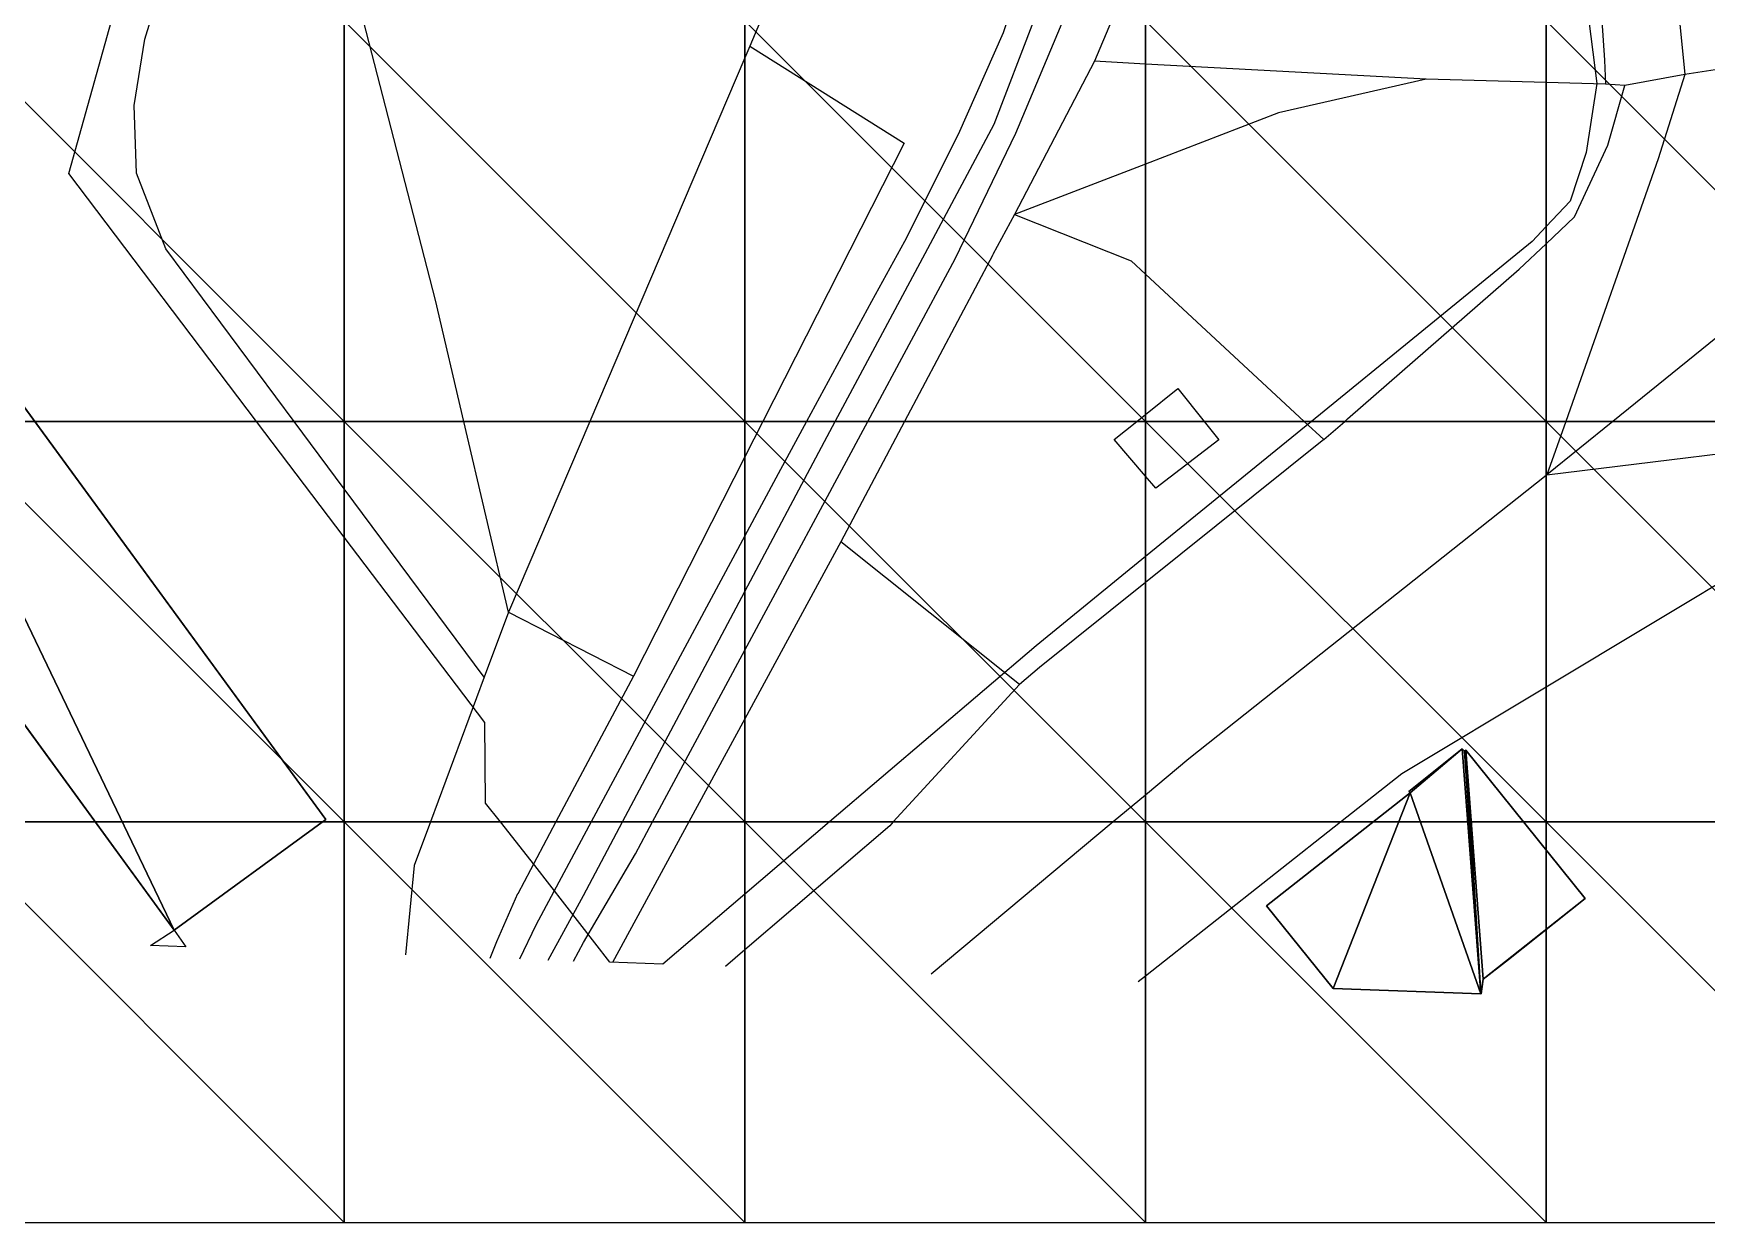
# Model space of a CAD drawing. Extents: x 0 to 812, y 0 to 720.
# Drawn here: x 216.7 to 342, y 0 to 89.1 of the extents above; entities that cross this region are included whole.
import ezdxf

# ---------------------------------------------------------------- set-up
doc = ezdxf.new("R2010")
doc.units = 0
doc.header["$LTSCALE"] = 0.0254
doc.layers.get('0').update_dxf_attribs({"color": 13, "linetype": 'CONTINUOUS'})
for name, color, linetype in [('BUILDINGS', 250, 'CONTINUOUS'), ('MAJOR_ROADS', 250, 'CONTINUOUS'), ('MINOR_ROADS', 250, 'CONTINUOUS'), ('PARKS', 250, 'CONTINUOUS'), ('PATHS', 250, 'CONTINUOUS'), ('RAILWAYS', 250, 'CONTINUOUS'), ('TOPOGRAPHY', 250, 'CONTINUOUS')]:
    doc.layers.add(name, color=color, linetype=linetype)

# ---------------------------------------------------------------- blocks, each defined once
blk = doc.blocks.new('GROUP21')
at = {"color": 0}
blk.add_polyline3d([(290.2, 75.49, 6.15), (298.92, 72.03, 5.94), (300, 71.03, 5.92), (311.88, 60, 5.73), (313.34, 58.64, 5.72)], dxfattribs=at)
blk = doc.blocks.new('GROUP56')
at = {"color": 0}
blk.add_polyline3d([(252.3, 45.71, 7.04), (261.66, 40.93, 6.93)], dxfattribs=at)
blk = doc.blocks.new('GROUP63')
at = {"color": 0}
blk.add_polyline3d([(250.49, 40.85, 7.06), (240, 54.96, 7.24), (236.25, 60, 7.29), (226.64, 72.92, 7.47), (224.45, 78.58, 7.53), (224.28, 83.66, 7.57), (225.07, 88.62, 7.6), (225.49, 90, 7.6), (226.55, 93.49, 7.61), (228.66, 98.05, 7.6), (231.74, 103.19, 7.58), (237.38, 108.66, 7.52)], dxfattribs=at)
blk = doc.blocks.new('GROUP65')
at = {"color": 0}
blk.add_polyline3d([(291.92, 96.61, 6.04), (289.64, 90, 6.08), (289.33, 89.11, 6.09), (285.96, 81.48, 6.24), (281.96, 73.47, 6.39), (279.48, 68.99, 6.47), (274.62, 60, 6.63), (272.5, 56.07, 6.7), (270, 51.42, 6.78), (258.49, 30, 6.98), (256.07, 25.5, 6.98), (254.34, 22.26, 6.97), (253.12, 19.73, 6.96)], dxfattribs=at)
blk = doc.blocks.new('GROUP66')
at = {"color": 0}
blk.add_polyline3d([(257.18, 19.58, 6.94), (257.92, 20.98, 6.94), (258.93, 22.73, 6.95), (261.81, 27.62, 6.95), (263.09, 30, 6.94), (270, 42.86, 6.82), (279.2, 60, 6.52), (285.74, 72.17, 6.29), (290.29, 81.58, 6.11), (293.64, 89.54, 5.96), (293.81, 90, 5.95), (295.76, 95.34, 5.91)], dxfattribs=at)
blk = doc.blocks.new('GROUP67')
at = {"color": 0}
blk.add_polyline3d([(252.3, 45.71, 7.04), (248.96, 60, 7.1), (246.83, 69.08, 7.17), (241.44, 90, 7.35), (240.05, 95.41, 7.41), (240, 95.64, 7.41), (237.38, 108.66, 7.52), (237.14, 118.89, 7.58), (237.12, 120, 7.59), (237.04, 126.89, 7.62)], dxfattribs=at)
blk = doc.blocks.new('GROUP76')
at = {"color": 0}
blk.add_polyline3d([(303.69, 132.79, 5.73), (303.87, 127.13, 5.74), (303.8, 121.47, 5.76), (303.73, 120, 5.77), (303.56, 116.34, 5.76), (302.86, 111.24, 5.76), (302.05, 106.93, 5.77), (301.17, 102.74, 5.78), (300.01, 98.49, 5.8), (300, 98.46, 5.8), (298.73, 94.12, 5.82), (297.65, 90.5, 5.84), (297.44, 90, 5.84), (296.17, 86.97, 5.9), (290.2, 75.49, 6.15)], dxfattribs=at)
blk = doc.blocks.new('GROUP82')
at = {"color": 0}
blk.add_polyline3d([(330.04, 55.99, 5.4), (330, 55.95, 5.4), (303.25, 34.74, 6.3), (300, 32.02, 6.39), (297.58, 30, 6.46), (283.95, 18.61, 6.73)], dxfattribs=at)
blk = doc.blocks.new('GROUP94')
at = {"color": 0}
blk.add_polyline3d([(284.33, 165.84, 6.16), (281.13, 163.01, 6.31), (277.16, 160.27, 6.48), (279.95, 150, 6.49), (282.92, 139.08, 6.4), (283.71, 130.99, 6.38), (283.08, 122.79, 6.4), (282.48, 120, 6.43), (281, 113.14, 6.44), (271.28, 90.24, 6.64), (271.18, 90, 6.64), (270.37, 88.11, 6.67), (270, 87.23, 6.69), (258.39, 60, 6.94), (252.3, 45.71, 7.04), (250.49, 40.85, 7.06), (246.46, 30, 7.08), (245.24, 26.73, 7.06), (244.6, 20.04, 6.99)], dxfattribs=at)
blk = doc.blocks.new('GROUP154')
at = {"color": 0}
blk.add_polyline3d([(228.15, 20.64, 6.98), (225.49, 20.74, 6.97), (227.28, 21.89, 7), (228.15, 20.64, 6.98)], close=True, dxfattribs=at)
blk = doc.blocks.new('GROUP155')
at = {"color": 0}
for p, q in [((323.72, 35.49, 11.93), (319.71, 32.28, 11.93)), ((319.71, 32.28, 5.93), (323.72, 35.49, 5.93)), ((323.72, 35.49, 11.93), (319.71, 32.28, 11.93)), ((319.71, 32.28, 5.93), (323.72, 35.49, 5.93)), ((323.88, 35.3, 11.93), (323.72, 35.49, 11.93)), ((323.72, 35.49, 5.93), (323.88, 35.3, 5.93)), ((323.88, 35.3, 11.93), (323.72, 35.49, 11.93)), ((323.72, 35.49, 5.93), (323.88, 35.3, 5.93)), ((323.72, 35.49, 5.93), (323.72, 35.49, 11.93)), ((323.72, 35.49, 5.93), (323.72, 35.49, 11.93)), ((323.98, 35.37, 11.93), (323.88, 35.3, 11.93)), ((323.88, 35.3, 5.93), (323.98, 35.37, 5.93)), ((323.98, 35.37, 11.93), (323.88, 35.3, 11.93)), ((323.88, 35.3, 5.93), (323.98, 35.37, 5.93)), ((323.88, 35.3, 5.93), (323.88, 35.3, 11.93)), ((323.88, 35.3, 5.93), (323.88, 35.3, 11.93)), ((332.93, 24.26, 11.93), (323.98, 35.37, 11.93)), ((323.98, 35.37, 5.93), (332.93, 24.26, 5.93)), ((332.93, 24.26, 11.93), (323.98, 35.37, 11.93)), ((323.98, 35.37, 5.93), (332.93, 24.26, 5.93)), ((323.98, 35.37, 5.93), (323.98, 35.37, 11.93)), ((323.98, 35.37, 5.93), (323.98, 35.37, 11.93)), ((319.81, 32.17, 11.93), (309.06, 23.72, 11.93)), ((309.06, 23.72, 5.93), (319.81, 32.17, 5.93)), ((319.81, 32.17, 11.93), (309.06, 23.72, 11.93)), ((309.06, 23.72, 5.93), (319.81, 32.17, 5.93)), ((319.71, 32.28, 11.93), (319.81, 32.17, 11.93)), ((319.81, 32.17, 5.93), (319.71, 32.28, 5.93)), ((319.71, 32.28, 5.93), (319.71, 32.28, 11.93)), ((319.71, 32.28, 11.93), (319.81, 32.17, 11.93)), ((319.71, 32.28, 5.93), (319.71, 32.28, 11.93)), ((319.81, 32.17, 5.93), (319.71, 32.28, 5.93)), ((319.81, 32.17, 5.93), (319.81, 32.17, 11.93)), ((319.81, 32.17, 5.93), (319.81, 32.17, 11.93)), ((327.18, 19.71, 11.93), (332.93, 24.26, 11.93)), ((332.93, 24.26, 5.93), (327.18, 19.71, 5.93)), ((327.18, 19.71, 11.93), (332.93, 24.26, 11.93)), ((332.93, 24.26, 5.93), (327.18, 19.71, 5.93)), ((332.93, 24.26, 5.93), (332.93, 24.26, 11.93)), ((332.93, 24.26, 5.93), (332.93, 24.26, 11.93)), ((309.06, 23.72, 11.93), (314.04, 17.52, 11.93)), ((314.04, 17.52, 5.93), (309.06, 23.72, 5.93)), ((309.06, 23.72, 5.93), (309.06, 23.72, 11.93)), ((309.06, 23.72, 11.93), (314.04, 17.52, 11.93)), ((309.06, 23.72, 5.93), (309.06, 23.72, 11.93)), ((314.04, 17.52, 5.93), (309.06, 23.72, 5.93)), ((325.29, 18.22, 11.93), (327.18, 19.71, 11.93)), ((327.18, 19.71, 5.93), (325.29, 18.22, 5.93)), ((325.29, 18.22, 11.93), (327.18, 19.71, 11.93)), ((327.18, 19.71, 5.93), (325.29, 18.22, 5.93)), ((327.18, 19.71, 5.93), (327.18, 19.71, 11.93)), ((327.18, 19.71, 5.93), (327.18, 19.71, 11.93)), ((325.12, 17.12, 11.93), (325.29, 18.22, 11.93)), ((325.29, 18.22, 5.93), (325.12, 17.12, 5.93)), ((325.12, 17.12, 11.93), (325.29, 18.22, 11.93)), ((325.29, 18.22, 5.93), (325.12, 17.12, 5.93)), ((325.29, 18.22, 5.93), (325.29, 18.22, 11.93)), ((325.29, 18.22, 5.93), (325.29, 18.22, 11.93)), ((314.04, 17.52, 11.93), (325.11, 17.12, 11.93)), ((325.11, 17.12, 5.93), (314.04, 17.52, 5.93)), ((314.04, 17.52, 5.93), (314.04, 17.52, 11.93)), ((314.04, 17.52, 11.93), (325.11, 17.12, 11.93)), ((314.04, 17.52, 5.93), (314.04, 17.52, 11.93)), ((325.11, 17.12, 5.93), (314.04, 17.52, 5.93)), ((325.11, 17.12, 11.93), (325.12, 17.12, 11.93)), ((325.12, 17.12, 5.93), (325.11, 17.12, 5.93)), ((325.11, 17.12, 5.93), (325.11, 17.12, 11.93)), ((325.11, 17.12, 11.93), (325.12, 17.12, 11.93)), ((325.11, 17.12, 5.93), (325.11, 17.12, 11.93)), ((325.12, 17.12, 5.93), (325.11, 17.12, 5.93)), ((325.12, 17.12, 11.93), (325.12, 17.12, 5.93)), ((325.12, 17.12, 11.93), (325.12, 17.12, 5.93))]:
    blk.add_line(p, q, dxfattribs=at)
mesh = blk.add_polyface(dxfattribs=at)
corners = [(314.04, 17.52, 11.93), (319.81, 32.17, 11.93), (309.06, 23.72, 11.93), (325.11, 17.12, 11.93), (323.72, 35.49, 11.93), (323.88, 35.3, 11.93), (323.98, 35.37, 11.93), (325.29, 18.22, 11.93), (332.93, 24.26, 11.93), (325.12, 17.12, 11.93), (327.18, 19.71, 11.93), (319.71, 32.28, 11.93)]
mesh.append_faces([[corners[k] for k in face] for face in [(0, 1, 2), (7, 3, 9), (8, 7, 10)]], dxfattribs={"vtx0": -1, "color": 0})
mesh.append_faces([[corners[k] for k in face] for face in [(4, 3, 5), (5, 3, 6), (6, 7, 8)]], dxfattribs={"vtx0": -1, "vtx1": -1, "color": 0})
mesh.append_faces([[corners[k] for k in face] for face in [(1, 3, 4), (6, 3, 7)]], dxfattribs={"vtx0": -1, "vtx1": -1, "vtx2": -1, "color": 0})
mesh.append_faces([[corners[k] for k in face] for face in [(1, 0, 3)]], dxfattribs={"vtx0": -1, "vtx2": -1, "color": 0})
mesh.append_faces([[corners[k] for k in face] for face in [(4, 11, 1)]], dxfattribs={"vtx2": -1, "color": 0})
mesh = blk.add_polyface(dxfattribs=at)
corners = [(323.72, 35.49, 5.93), (319.81, 32.17, 5.93), (319.71, 32.28, 5.93), (314.04, 17.52, 5.93), (309.06, 23.72, 5.93), (325.11, 17.12, 5.93), (323.88, 35.3, 5.93), (323.98, 35.37, 5.93), (325.29, 18.22, 5.93), (332.93, 24.26, 5.93), (325.12, 17.12, 5.93), (327.18, 19.71, 5.93)]
mesh.append_faces([[corners[k] for k in face] for face in [(0, 1, 2), (1, 3, 4), (5, 8, 10), (8, 9, 11)]], dxfattribs={"vtx0": -1, "color": 0})
mesh.append_faces([[corners[k] for k in face] for face in [(3, 1, 5)]], dxfattribs={"vtx0": -1, "vtx1": -1, "color": 0})
mesh.append_faces([[corners[k] for k in face] for face in [(5, 1, 0), (5, 7, 8)]], dxfattribs={"vtx0": -1, "vtx1": -1, "vtx2": -1, "color": 0})
mesh.append_faces([[corners[k] for k in face] for face in [(5, 0, 6), (5, 6, 7), (8, 7, 9)]], dxfattribs={"vtx0": -1, "vtx2": -1, "color": 0})
mesh = blk.add_polyface(dxfattribs=at)
corners = [(319.71, 32.28, 11.93), (323.72, 35.49, 5.93), (319.71, 32.28, 5.93), (323.72, 35.49, 11.93)]
mesh.append_faces([[corners[k] for k in face] for face in [(0, 1, 2), (1, 0, 3)]], dxfattribs={"vtx0": -1, "color": 0})
mesh = blk.add_polyface(dxfattribs=at)
corners = [(323.72, 35.49, 5.93), (323.88, 35.3, 11.93), (323.88, 35.3, 5.93), (323.72, 35.49, 11.93)]
mesh.append_faces([[corners[k] for k in face] for face in [(0, 1, 2), (1, 0, 3)]], dxfattribs={"vtx0": -1, "color": 0})
mesh = blk.add_polyface(dxfattribs=at)
corners = [(323.88, 35.3, 11.93), (323.98, 35.37, 5.93), (323.88, 35.3, 5.93), (323.98, 35.37, 11.93)]
mesh.append_faces([[corners[k] for k in face] for face in [(0, 1, 2), (1, 0, 3)]], dxfattribs={"vtx0": -1, "color": 0})
mesh = blk.add_polyface(dxfattribs=at)
corners = [(323.98, 35.37, 5.93), (332.93, 24.26, 11.93), (332.93, 24.26, 5.93), (323.98, 35.37, 11.93)]
mesh.append_faces([[corners[k] for k in face] for face in [(0, 1, 2), (1, 0, 3)]], dxfattribs={"vtx0": -1, "color": 0})
mesh = blk.add_polyface(dxfattribs=at)
corners = [(309.06, 23.72, 11.93), (319.81, 32.17, 5.93), (309.06, 23.72, 5.93), (319.81, 32.17, 11.93)]
mesh.append_faces([[corners[k] for k in face] for face in [(0, 1, 2), (1, 0, 3)]], dxfattribs={"vtx0": -1, "color": 0})
mesh = blk.add_polyface(dxfattribs=at)
corners = [(319.71, 32.28, 11.93), (319.81, 32.17, 5.93), (319.81, 32.17, 11.93), (319.71, 32.28, 5.93)]
mesh.append_faces([[corners[k] for k in face] for face in [(0, 1, 2), (1, 0, 3)]], dxfattribs={"vtx0": -1, "color": 0})
mesh = blk.add_polyface(dxfattribs=at)
corners = [(332.93, 24.26, 11.93), (327.18, 19.71, 5.93), (332.93, 24.26, 5.93), (327.18, 19.71, 11.93)]
mesh.append_faces([[corners[k] for k in face] for face in [(0, 1, 2), (1, 0, 3)]], dxfattribs={"vtx0": -1, "color": 0})
mesh = blk.add_polyface(dxfattribs=at)
corners = [(309.06, 23.72, 11.93), (314.04, 17.52, 5.93), (314.04, 17.52, 11.93), (309.06, 23.72, 5.93)]
mesh.append_faces([[corners[k] for k in face] for face in [(0, 1, 2), (1, 0, 3)]], dxfattribs={"vtx0": -1, "color": 0})
mesh = blk.add_polyface(dxfattribs=at)
corners = [(327.18, 19.71, 11.93), (325.29, 18.22, 5.93), (327.18, 19.71, 5.93), (325.29, 18.22, 11.93)]
mesh.append_faces([[corners[k] for k in face] for face in [(0, 1, 2), (1, 0, 3)]], dxfattribs={"vtx0": -1, "color": 0})
mesh = blk.add_polyface(dxfattribs=at)
corners = [(325.29, 18.22, 5.93), (325.12, 17.12, 11.93), (325.12, 17.12, 5.93), (325.29, 18.22, 11.93)]
mesh.append_faces([[corners[k] for k in face] for face in [(0, 1, 2), (1, 0, 3)]], dxfattribs={"vtx0": -1, "color": 0})
mesh = blk.add_polyface(dxfattribs=at)
corners = [(325.11, 17.12, 11.93), (314.04, 17.52, 5.93), (325.11, 17.12, 5.93), (314.04, 17.52, 11.93)]
mesh.append_faces([[corners[k] for k in face] for face in [(0, 1, 2), (1, 0, 3)]], dxfattribs={"vtx0": -1, "color": 0})
mesh = blk.add_polyface(dxfattribs=at)
corners = [(325.12, 17.12, 11.93), (325.11, 17.12, 5.93), (325.12, 17.12, 5.93), (325.11, 17.12, 11.93)]
mesh.append_faces([[corners[k] for k in face] for face in [(0, 1, 2), (1, 0, 3)]], dxfattribs={"vtx0": -1, "color": 0})
blk = doc.blocks.new('GROUP242')
at = {"color": 0}
blk.add_polyline3d([(250.94, 19.81, 6.97), (251.44, 21.04, 6.97), (252.99, 24.64, 6.99)], dxfattribs=at)
blk = doc.blocks.new('GROUP291')
at = {"color": 0}
blk.add_polyline3d([(290.56, 40.29, 6.45), (277.19, 50.98, 6.63)], dxfattribs=at)
blk = doc.blocks.new('GROUP301')
at = {"color": 0}
blk.add_polyline3d([(343.62, 86.49, 4.78), (340.39, 85.99, 4.83)], dxfattribs=at)
blk = doc.blocks.new('GROUP318')
at = {"color": 0}
blk.add_polyline3d([(313.34, 58.64, 5.72), (314.91, 60, 5.66), (315.12, 60.18, 5.66), (327.98, 71.39, 5.21), (330, 73.3, 5.13), (332.12, 75.31, 5.08), (334.62, 80.7, 4.97), (335.89, 85.15, 4.89)], dxfattribs=at)
blk = doc.blocks.new('GROUP325')
at = {"color": 0}
blk.add_polyline3d([(255.26, 19.65, 6.95), (257.92, 24.5, 6.96), (260.84, 30, 6.96), (270, 47.26, 6.8), (275.96, 58.5, 6.6), (276.77, 60, 6.57), (283.71, 72.96, 6.34), (288.67, 82.25, 6.15), (291.64, 90, 6.02), (294.34, 97.05, 5.97), (295.72, 102.04, 5.94), (296.89, 107.15, 5.93), (297.95, 114.97, 5.93), (298.42, 120, 5.94), (298.51, 121.06, 5.93), (298.63, 127.17, 5.91), (297.61, 140.21, 5.9)], dxfattribs=at)
blk = doc.blocks.new('GROUP329')
at = {"color": 0}
blk.add_polyline3d([(334.14, 119.42, 4.82), (339.38, 94.83, 4.77), (339.93, 90.6, 4.77), (339.99, 90, 4.77), (340.39, 85.99, 4.83), (338.39, 79.66, 4.94), (331.46, 60, 5.3), (330.04, 55.99, 5.4)], dxfattribs=at)
blk = doc.blocks.new('GROUP428')
at = {"color": 0}
blk.add_polyline3d([(364.76, 83.6, 4.63), (360, 79.95, 4.69), (353.44, 74.91, 4.84), (347.79, 70.35, 4.97), (335, 60, 5.27), (330.04, 55.99, 5.4)], dxfattribs=at)
blk = doc.blocks.new('GROUP437')
at = {"color": 0}
blk.add_polyline3d([(321.01, 85.63, 5.21), (309.96, 83.11, 5.54), (300, 79.27, 5.85), (290.2, 75.49, 6.15)], dxfattribs=at)
blk = doc.blocks.new('GROUP506')
at = {"color": 0}
blk.add_polyline3d([(364.76, 83.6, 4.63), (360, 89, 4.55), (359.12, 90, 4.54), (354.16, 95.63, 4.58), (351.83, 98.4, 4.6), (334.14, 119.42, 4.82)], dxfattribs=at)
blk = doc.blocks.new('GROUP515')
at = {"color": 0}
blk.add_polyline3d([(321.01, 85.63, 5.21), (300, 86.76, 5.79), (296.17, 86.97, 5.9)], dxfattribs=at)
blk = doc.blocks.new('GROUP516')
at = {"color": 0}
blk.add_polyline3d([(292.06, 41.56, 6.41), (290.56, 40.29, 6.45), (281.11, 30, 6.71), (280.85, 29.71, 6.72), (270, 20.42, 6.89), (268.54, 19.17, 6.89)], dxfattribs=at)
blk = doc.blocks.new('GROUP544')
at = {"color": 0}
blk.add_polyline3d([(299.46, 18.05, 6.55), (300, 18.48, 6.54), (314.59, 30, 6.18), (319.2, 33.64, 6.04), (330, 40.12, 5.73), (353.69, 54.36, 5.19), (360, 55.12, 5.11), (361.39, 55.29, 5.11), (363.3, 55.18, 5.11), (369.44, 54.87, 5.14), (377.73, 50.26, 5.27), (384.39, 44.54, 5.43), (390, 38.4, 5.59), (397.69, 30, 5.89), (398.4, 29.22, 5.92), (412.59, 13.94, 6.48)], dxfattribs=at)
blk = doc.blocks.new('GROUP564')
at = {"color": 0}
blk.add_polyline3d([(340.39, 85.99, 4.83), (335.89, 85.15, 4.89), (334.43, 85.26, 4.91)], dxfattribs=at)
blk = doc.blocks.new('GROUP569')
at = {"color": 0}
blk.add_polyline3d([(288.57, 72.48, 6.21), (281.96, 60, 6.45), (277.19, 50.98, 6.63), (270, 37.73, 6.85), (265.81, 30, 6.92), (260.1, 19.48, 6.93)], dxfattribs=at)
blk = doc.blocks.new('GROUP594')
at = {"color": 0}
blk.add_polyline3d([(297.66, 58.64, 6.08), (299.35, 60, 6.02), (300, 60.52, 6), (302.42, 62.46, 5.93), (304.39, 60, 5.9), (305.49, 58.63, 5.9), (300.77, 54.99, 6.06), (300, 55.89, 6.06), (297.66, 58.64, 6.08)], close=True, dxfattribs=at)
blk = doc.blocks.new('GROUP618')
at = {"color": 0}
blk.add_polyline3d([(270.37, 88.11, 6.67), (281.93, 80.83, 6.36)], dxfattribs=at)
blk = doc.blocks.new('GROUP626')
at = {"color": 0}
blk.add_polyline3d([(313.34, 58.64, 5.72), (300, 47.93, 6.17), (292.06, 41.56, 6.41)], dxfattribs=at)
blk = doc.blocks.new('GROUP657')
at = {"color": 0}
blk.add_polyline3d([(263.85, 19.34, 6.91), (259.89, 19.49, 6.93), (254.28, 26.74, 7), (251.69, 30, 7.04), (250.57, 31.41, 7.05), (250.53, 37.44, 7.05), (240, 51.33, 7.22), (233.43, 60, 7.32), (219.37, 78.57, 7.6), (222.58, 90, 7.65), (227.43, 107.28, 7.68), (240, 115.39, 7.52), (247.14, 120, 7.37), (270, 134.75, 6.83), (292.76, 149.44, 6.04), (300, 140.1, 5.82), (315.58, 120, 5.37), (330, 101.39, 4.89), (332.15, 98.61, 4.86), (333.2, 90, 4.86), (333.78, 85.3, 4.92), (333, 80.14, 5), (331.79, 76.5, 5.07), (330, 74.6, 5.11), (328.95, 73.48, 5.16), (312.42, 60, 5.72), (300, 49.88, 6.14), (291.8, 43.19, 6.4), (276.34, 30, 6.79), (270, 24.59, 6.89), (263.85, 19.34, 6.91)], close=True, dxfattribs=at)
blk = doc.blocks.new('GROUP659')
at = {"color": 0}
blk.add_polyline3d([(334.43, 85.26, 4.91), (330, 85.38, 4.96), (321.01, 85.63, 5.21)], dxfattribs=at)
blk = doc.blocks.new('GROUP661')
at = {"color": 0}
blk.add_polyline3d([(237.95, 228.29, 6.46), (236.9, 221.01, 6.7), (235.9, 214.13, 6.93), (238.98, 210, 6.97), (240, 208.64, 6.97), (261.43, 180, 6.8), (262.4, 178.7, 6.78), (270, 168.98, 6.64), (270.15, 168.79, 6.64), (281.13, 163.01, 6.31), (290.91, 150, 6.1), (293.31, 146.81, 6.03), (295.58, 143.33, 5.96), (297.61, 140.21, 5.9), (299.67, 137.85, 5.84), (300, 137.44, 5.83), (303.68, 132.79, 5.73), (313.81, 120, 5.43), (330, 99.55, 4.89), (333.86, 94.68, 4.84), (334.17, 90, 4.84), (334.36, 87.06, 4.88), (334.43, 85.26, 4.91)], dxfattribs=at)
blk = doc.blocks.new('GROUP682')
at = {"color": 0}
for p, q in [((221.31, 127.73, 19), (162.75, 85.59, 19)), ((162.75, 85.59, 7), (221.31, 127.73, 7)), ((221.31, 127.73, 19), (162.75, 85.59, 19)), ((162.75, 85.59, 7), (221.31, 127.73, 7)), ((229.48, 116.67, 19), (221.31, 127.73, 19)), ((221.31, 127.73, 7), (229.48, 116.67, 7)), ((229.48, 116.67, 19), (221.31, 127.73, 19)), ((221.31, 127.73, 7), (229.48, 116.67, 7)), ((221.31, 127.73, 7), (221.31, 127.73, 19)), ((221.31, 127.73, 7), (221.31, 127.73, 19)), ((194.09, 91.07, 19), (229.48, 116.67, 19)), ((229.48, 116.67, 7), (194.09, 91.07, 7)), ((194.09, 91.07, 19), (229.48, 116.67, 19)), ((229.48, 116.67, 7), (194.09, 91.07, 7)), ((229.48, 116.67, 7), (229.48, 116.67, 19)), ((229.48, 116.67, 7), (229.48, 116.67, 19)), ((238.62, 30.18, 19), (194.09, 91.07, 19)), ((194.09, 91.07, 7), (238.62, 30.18, 7)), ((238.62, 30.18, 19), (194.09, 91.07, 19)), ((194.09, 91.07, 7), (238.62, 30.18, 7)), ((194.09, 91.07, 7), (194.09, 91.07, 19)), ((194.09, 91.07, 7), (194.09, 91.07, 19)), ((162.75, 85.59, 19), (170.91, 74.31, 19)), ((170.91, 74.31, 7), (162.75, 85.59, 7)), ((162.75, 85.59, 7), (162.75, 85.59, 19)), ((162.75, 85.59, 19), (170.91, 74.31, 19)), ((162.75, 85.59, 7), (162.75, 85.59, 19)), ((170.91, 74.31, 7), (162.75, 85.59, 7)), ((170.91, 74.31, 19), (182.82, 82.89, 19)), ((182.82, 82.89, 7), (170.91, 74.31, 7)), ((170.91, 74.31, 19), (182.82, 82.89, 19)), ((182.82, 82.89, 7), (170.91, 74.31, 7)), ((182.82, 82.89, 19), (227.28, 21.89, 19)), ((227.28, 21.89, 7), (182.82, 82.89, 7)), ((182.82, 82.89, 7), (182.82, 82.89, 19)), ((182.82, 82.89, 19), (227.28, 21.89, 19)), ((182.82, 82.89, 7), (182.82, 82.89, 19)), ((227.28, 21.89, 7), (182.82, 82.89, 7)), ((170.91, 74.31, 19), (170.91, 74.31, 7)), ((170.91, 74.31, 19), (170.91, 74.31, 7)), ((227.28, 21.89, 19), (238.62, 30.18, 19)), ((238.62, 30.18, 7), (227.28, 21.89, 7)), ((227.28, 21.89, 19), (238.62, 30.18, 19)), ((238.62, 30.18, 7), (227.28, 21.89, 7)), ((238.62, 30.18, 7), (238.62, 30.18, 19)), ((238.62, 30.18, 7), (238.62, 30.18, 19)), ((227.28, 21.89, 7), (227.28, 21.89, 19)), ((227.28, 21.89, 7), (227.28, 21.89, 19))]:
    blk.add_line(p, q, dxfattribs=at)
mesh = blk.add_polyface(dxfattribs=at)
corners = [(227.28, 21.89, 19), (194.09, 91.07, 19), (182.82, 82.89, 19), (238.62, 30.18, 19), (170.91, 74.31, 19), (221.31, 127.73, 19), (162.75, 85.59, 19), (229.48, 116.67, 19)]
mesh.append_faces([[corners[k] for k in face] for face in [(1, 0, 3), (4, 5, 6), (5, 1, 7)]], dxfattribs={"vtx0": -1, "color": 0})
mesh.append_faces([[corners[k] for k in face] for face in [(0, 1, 2)]], dxfattribs={"vtx0": -1, "vtx1": -1, "color": 0})
mesh.append_faces([[corners[k] for k in face] for face in [(5, 2, 1)]], dxfattribs={"vtx0": -1, "vtx1": -1, "vtx2": -1, "color": 0})
mesh.append_faces([[corners[k] for k in face] for face in [(5, 4, 2)]], dxfattribs={"vtx0": -1, "vtx2": -1, "color": 0})
mesh = blk.add_polyface(dxfattribs=at)
corners = [(221.31, 127.73, 7), (170.91, 74.31, 7), (162.75, 85.59, 7), (182.82, 82.89, 7), (194.09, 91.07, 7), (229.48, 116.67, 7), (227.28, 21.89, 7), (238.62, 30.18, 7)]
mesh.append_faces([[corners[k] for k in face] for face in [(0, 1, 2), (4, 0, 5), (6, 4, 7)]], dxfattribs={"vtx0": -1, "color": 0})
mesh.append_faces([[corners[k] for k in face] for face in [(1, 0, 3)]], dxfattribs={"vtx0": -1, "vtx1": -1, "color": 0})
mesh.append_faces([[corners[k] for k in face] for face in [(3, 0, 4)]], dxfattribs={"vtx0": -1, "vtx1": -1, "vtx2": -1, "color": 0})
mesh.append_faces([[corners[k] for k in face] for face in [(4, 6, 3)]], dxfattribs={"vtx0": -1, "vtx2": -1, "color": 0})
mesh = blk.add_polyface(dxfattribs=at)
corners = [(162.75, 85.59, 19), (221.31, 127.73, 7), (162.75, 85.59, 7), (221.31, 127.73, 19)]
mesh.append_faces([[corners[k] for k in face] for face in [(0, 1, 2), (1, 0, 3)]], dxfattribs={"vtx0": -1, "color": 0})
mesh = blk.add_polyface(dxfattribs=at)
corners = [(221.31, 127.73, 7), (229.48, 116.67, 19), (229.48, 116.67, 7), (221.31, 127.73, 19)]
mesh.append_faces([[corners[k] for k in face] for face in [(0, 1, 2), (1, 0, 3)]], dxfattribs={"vtx0": -1, "color": 0})
mesh = blk.add_polyface(dxfattribs=at)
corners = [(229.48, 116.67, 19), (194.09, 91.07, 7), (229.48, 116.67, 7), (194.09, 91.07, 19)]
mesh.append_faces([[corners[k] for k in face] for face in [(0, 1, 2), (1, 0, 3)]], dxfattribs={"vtx0": -1, "color": 0})
mesh = blk.add_polyface(dxfattribs=at)
corners = [(194.09, 91.07, 7), (238.62, 30.18, 19), (238.62, 30.18, 7), (194.09, 91.07, 19)]
mesh.append_faces([[corners[k] for k in face] for face in [(0, 1, 2), (1, 0, 3)]], dxfattribs={"vtx0": -1, "color": 0})
mesh = blk.add_polyface(dxfattribs=at)
corners = [(162.75, 85.59, 19), (170.91, 74.31, 7), (170.91, 74.31, 19), (162.75, 85.59, 7)]
mesh.append_faces([[corners[k] for k in face] for face in [(0, 1, 2), (1, 0, 3)]], dxfattribs={"vtx0": -1, "color": 0})
mesh = blk.add_polyface(dxfattribs=at)
corners = [(182.82, 82.89, 19), (170.91, 74.31, 7), (182.82, 82.89, 7), (170.91, 74.31, 19)]
mesh.append_faces([[corners[k] for k in face] for face in [(0, 1, 2), (1, 0, 3)]], dxfattribs={"vtx0": -1, "color": 0})
mesh = blk.add_polyface(dxfattribs=at)
corners = [(182.82, 82.89, 19), (227.28, 21.89, 7), (227.28, 21.89, 19), (182.82, 82.89, 7)]
mesh.append_faces([[corners[k] for k in face] for face in [(0, 1, 2), (1, 0, 3)]], dxfattribs={"vtx0": -1, "color": 0})
mesh = blk.add_polyface(dxfattribs=at)
corners = [(238.62, 30.18, 19), (227.28, 21.89, 7), (238.62, 30.18, 7), (227.28, 21.89, 19)]
mesh.append_faces([[corners[k] for k in face] for face in [(0, 1, 2), (1, 0, 3)]], dxfattribs={"vtx0": -1, "color": 0})
blk = doc.blocks.new('GROUP705')
at = {"color": 0}
blk.add_polyline3d([(330.04, 55.99, 5.4), (352.43, 58.74, 5.1), (359.13, 59.6, 5.01), (360, 59.63, 5), (363.69, 59.78, 5.01), (366.78, 59.2, 5.03), (377.26, 56.22, 5.13), (390, 51.32, 5.28), (399.97, 47.49, 5.5)], dxfattribs=at)
blk = doc.blocks.new('GROUP709')
at = {"color": 0}
blk.add_polyline3d([(290.2, 75.49, 6.15), (288.57, 72.49, 6.21)], dxfattribs=at)
blk = doc.blocks.new('GROUP712')
at = {"color": 0}
blk.add_polyline3d([(281.93, 80.83, 6.36), (271.35, 60, 6.71), (270, 57.34, 6.75), (261.66, 40.93, 6.93), (255.84, 30, 7), (252.99, 24.63, 6.99)], dxfattribs=at)
blk = doc.blocks.new('GROUP741')
at = {"color": 0}
for p, q in [((240, 60, 7.26), (240, 90, 7.38)), ((240, 60, 7.26), (240, 90, 7.38)), ((270, 60, 6.74), (270, 90, 6.68)), ((270, 60, 6.74), (270, 90, 6.68)), ((300, 60, 6), (300, 90, 5.76)), ((300, 60, 6), (300, 90, 5.76)), ((330, 60, 5.32), (330, 90, 4.9)), ((330, 60, 5.32), (330, 90, 4.9)), ((240, 60, 7.26), (210, 60, 7.52)), ((240, 60, 7.26), (210, 60, 7.52)), ((240, 30, 7.13), (240, 60, 7.26)), ((240, 30, 7.13), (240, 60, 7.26)), ((270, 60, 6.74), (240, 60, 7.26)), ((270, 60, 6.74), (240, 60, 7.26)), ((270, 30, 6.88), (270, 60, 6.74)), ((270, 30, 6.88), (270, 60, 6.74)), ((300, 60, 6), (270, 60, 6.74)), ((300, 60, 6), (270, 60, 6.74)), ((300, 30, 6.42), (300, 60, 6)), ((300, 30, 6.42), (300, 60, 6)), ((330, 60, 5.32), (300, 60, 6)), ((330, 60, 5.32), (300, 60, 6)), ((330, 30, 5.93), (330, 60, 5.32)), ((330, 30, 5.93), (330, 60, 5.32)), ((360, 60, 4.99), (330, 60, 5.32)), ((360, 60, 4.99), (330, 60, 5.32)), ((240, 30, 7.13), (210, 30, 7.13)), ((240, 30, 7.13), (210, 30, 7.13)), ((240, 0, 6.77), (240, 30, 7.13)), ((240, 0, 6.77), (240, 30, 7.13)), ((270, 30, 6.88), (240, 30, 7.13)), ((270, 30, 6.88), (240, 30, 7.13)), ((270, 0, 6.89), (270, 30, 6.88)), ((270, 0, 6.89), (270, 30, 6.88)), ((300, 30, 6.42), (270, 30, 6.88)), ((300, 30, 6.42), (270, 30, 6.88)), ((300, 0, 6.74), (300, 30, 6.42)), ((300, 0, 6.74), (300, 30, 6.42)), ((330, 30, 5.93), (300, 30, 6.42)), ((330, 30, 5.93), (300, 30, 6.42)), ((330, 0, 6.49), (330, 30, 5.93)), ((330, 0, 6.49), (330, 30, 5.93)), ((360, 30, 5.69), (330, 30, 5.93)), ((360, 30, 5.69), (330, 30, 5.93)), ((210, 0, 6.43), (240, 0, 6.77)), ((240, 0, 6.77), (270, 0, 6.89)), ((270, 0, 6.89), (300, 0, 6.74)), ((300, 0, 6.74), (330, 0, 6.49)), ((330, 0, 6.49), (360, 0, 6.37))]:
    blk.add_line(p, q, dxfattribs=at)
mesh = blk.add_polyface(dxfattribs=at)
corners = [(240, 60, 7.26), (210, 90, 7.84), (210, 60, 7.52)]
mesh.append_faces([[corners[k] for k in face] for face in [(0, 1, 2)]], dxfattribs={"color": 0})
mesh = blk.add_polyface(dxfattribs=at)
corners = [(240, 90, 7.38), (210, 90, 7.84), (240, 60, 7.26)]
mesh.append_faces([[corners[k] for k in face] for face in [(0, 1, 2)]], dxfattribs={"color": 0})
mesh = blk.add_polyface(dxfattribs=at)
corners = [(270, 60, 6.74), (240, 90, 7.38), (240, 60, 7.26)]
mesh.append_faces([[corners[k] for k in face] for face in [(0, 1, 2)]], dxfattribs={"color": 0})
mesh = blk.add_polyface(dxfattribs=at)
corners = [(270, 90, 6.68), (240, 90, 7.38), (270, 60, 6.74)]
mesh.append_faces([[corners[k] for k in face] for face in [(0, 1, 2)]], dxfattribs={"color": 0})
mesh = blk.add_polyface(dxfattribs=at)
corners = [(300, 60, 6), (270, 90, 6.68), (270, 60, 6.74)]
mesh.append_faces([[corners[k] for k in face] for face in [(0, 1, 2)]], dxfattribs={"color": 0})
mesh = blk.add_polyface(dxfattribs=at)
corners = [(300, 90, 5.76), (270, 90, 6.68), (300, 60, 6)]
mesh.append_faces([[corners[k] for k in face] for face in [(0, 1, 2)]], dxfattribs={"color": 0})
mesh = blk.add_polyface(dxfattribs=at)
corners = [(330, 60, 5.32), (300, 90, 5.76), (300, 60, 6)]
mesh.append_faces([[corners[k] for k in face] for face in [(0, 1, 2)]], dxfattribs={"color": 0})
mesh = blk.add_polyface(dxfattribs=at)
corners = [(330, 90, 4.9), (300, 90, 5.76), (330, 60, 5.32)]
mesh.append_faces([[corners[k] for k in face] for face in [(0, 1, 2)]], dxfattribs={"color": 0})
mesh = blk.add_polyface(dxfattribs=at)
corners = [(360, 60, 4.99), (330, 90, 4.9), (330, 60, 5.32)]
mesh.append_faces([[corners[k] for k in face] for face in [(0, 1, 2)]], dxfattribs={"color": 0})
mesh = blk.add_polyface(dxfattribs=at)
corners = [(360, 90, 4.53), (330, 90, 4.9), (360, 60, 4.99)]
mesh.append_faces([[corners[k] for k in face] for face in [(0, 1, 2)]], dxfattribs={"color": 0})
mesh = blk.add_polyface(dxfattribs=at)
corners = [(240, 30, 7.13), (210, 60, 7.52), (210, 30, 7.13)]
mesh.append_faces([[corners[k] for k in face] for face in [(0, 1, 2)]], dxfattribs={"color": 0})
mesh = blk.add_polyface(dxfattribs=at)
corners = [(240, 60, 7.26), (210, 60, 7.52), (240, 30, 7.13)]
mesh.append_faces([[corners[k] for k in face] for face in [(0, 1, 2)]], dxfattribs={"color": 0})
mesh = blk.add_polyface(dxfattribs=at)
corners = [(270, 30, 6.88), (240, 60, 7.26), (240, 30, 7.13)]
mesh.append_faces([[corners[k] for k in face] for face in [(0, 1, 2)]], dxfattribs={"color": 0})
mesh = blk.add_polyface(dxfattribs=at)
corners = [(270, 60, 6.74), (240, 60, 7.26), (270, 30, 6.88)]
mesh.append_faces([[corners[k] for k in face] for face in [(0, 1, 2)]], dxfattribs={"color": 0})
mesh = blk.add_polyface(dxfattribs=at)
corners = [(300, 30, 6.42), (270, 60, 6.74), (270, 30, 6.88)]
mesh.append_faces([[corners[k] for k in face] for face in [(0, 1, 2)]], dxfattribs={"color": 0})
mesh = blk.add_polyface(dxfattribs=at)
corners = [(300, 60, 6), (270, 60, 6.74), (300, 30, 6.42)]
mesh.append_faces([[corners[k] for k in face] for face in [(0, 1, 2)]], dxfattribs={"color": 0})
mesh = blk.add_polyface(dxfattribs=at)
corners = [(330, 30, 5.93), (300, 60, 6), (300, 30, 6.42)]
mesh.append_faces([[corners[k] for k in face] for face in [(0, 1, 2)]], dxfattribs={"color": 0})
mesh = blk.add_polyface(dxfattribs=at)
corners = [(330, 60, 5.32), (300, 60, 6), (330, 30, 5.93)]
mesh.append_faces([[corners[k] for k in face] for face in [(0, 1, 2)]], dxfattribs={"color": 0})
mesh = blk.add_polyface(dxfattribs=at)
corners = [(360, 30, 5.69), (330, 60, 5.32), (330, 30, 5.93)]
mesh.append_faces([[corners[k] for k in face] for face in [(0, 1, 2)]], dxfattribs={"color": 0})
mesh = blk.add_polyface(dxfattribs=at)
corners = [(360, 60, 4.99), (330, 60, 5.32), (360, 30, 5.69)]
mesh.append_faces([[corners[k] for k in face] for face in [(0, 1, 2)]], dxfattribs={"color": 0})
mesh = blk.add_polyface(dxfattribs=at)
corners = [(240, 0, 6.77), (210, 30, 7.13), (210, 0, 6.43)]
mesh.append_faces([[corners[k] for k in face] for face in [(0, 1, 2)]], dxfattribs={"color": 0})
mesh = blk.add_polyface(dxfattribs=at)
corners = [(240, 30, 7.13), (210, 30, 7.13), (240, 0, 6.77)]
mesh.append_faces([[corners[k] for k in face] for face in [(0, 1, 2)]], dxfattribs={"color": 0})
mesh = blk.add_polyface(dxfattribs=at)
corners = [(270, 0, 6.89), (240, 30, 7.13), (240, 0, 6.77)]
mesh.append_faces([[corners[k] for k in face] for face in [(0, 1, 2)]], dxfattribs={"color": 0})
mesh = blk.add_polyface(dxfattribs=at)
corners = [(270, 30, 6.88), (240, 30, 7.13), (270, 0, 6.89)]
mesh.append_faces([[corners[k] for k in face] for face in [(0, 1, 2)]], dxfattribs={"color": 0})
mesh = blk.add_polyface(dxfattribs=at)
corners = [(300, 0, 6.74), (270, 30, 6.88), (270, 0, 6.89)]
mesh.append_faces([[corners[k] for k in face] for face in [(0, 1, 2)]], dxfattribs={"color": 0})
mesh = blk.add_polyface(dxfattribs=at)
corners = [(300, 30, 6.42), (270, 30, 6.88), (300, 0, 6.74)]
mesh.append_faces([[corners[k] for k in face] for face in [(0, 1, 2)]], dxfattribs={"color": 0})
mesh = blk.add_polyface(dxfattribs=at)
corners = [(330, 0, 6.49), (300, 30, 6.42), (300, 0, 6.74)]
mesh.append_faces([[corners[k] for k in face] for face in [(0, 1, 2)]], dxfattribs={"color": 0})
mesh = blk.add_polyface(dxfattribs=at)
corners = [(330, 30, 5.93), (300, 30, 6.42), (330, 0, 6.49)]
mesh.append_faces([[corners[k] for k in face] for face in [(0, 1, 2)]], dxfattribs={"color": 0})
mesh = blk.add_polyface(dxfattribs=at)
corners = [(360, 0, 6.37), (330, 30, 5.93), (330, 0, 6.49)]
mesh.append_faces([[corners[k] for k in face] for face in [(0, 1, 2)]], dxfattribs={"color": 0})
mesh = blk.add_polyface(dxfattribs=at)
corners = [(360, 30, 5.69), (330, 30, 5.93), (360, 0, 6.37)]
mesh.append_faces([[corners[k] for k in face] for face in [(0, 1, 2)]], dxfattribs={"color": 0})

msp = doc.modelspace()

# ---------------------------------------------------------------- block references
at = {"layer": 'BUILDINGS', "color": 0}
for name in ['GROUP682', 'GROUP594', 'GROUP155', 'GROUP154']:
    msp.add_blockref(name, (0, 0), dxfattribs=at)
at = {"layer": 'MAJOR_ROADS', "color": 0}
for name in ['GROUP329', 'GROUP506', 'GROUP428', 'GROUP82']:
    msp.add_blockref(name, (0, 0), dxfattribs=at)
at = {"layer": 'MINOR_ROADS', "color": 0}
for name in ['GROUP325', 'GROUP705']:
    msp.add_blockref(name, (0, 0), dxfattribs=at)
at = {"layer": 'PARKS', "color": 0}
msp.add_blockref('GROUP657', (0, 0), dxfattribs=at)
at = {"layer": 'PATHS', "color": 0}
for name in ['GROUP661', 'GROUP94', 'GROUP76', 'GROUP67', 'GROUP63', 'GROUP618', 'GROUP515', 'GROUP301', 'GROUP437', 'GROUP659', 'GROUP564', 'GROUP318', 'GROUP709', 'GROUP21', 'GROUP626', 'GROUP544', 'GROUP291', 'GROUP56', 'GROUP516', 'GROUP242']:
    msp.add_blockref(name, (0, 0), dxfattribs=at)
at = {"layer": 'RAILWAYS', "color": 0}
for name in ['GROUP65', 'GROUP66', 'GROUP712', 'GROUP569']:
    msp.add_blockref(name, (0, 0), dxfattribs=at)
at = {"layer": 'TOPOGRAPHY', "color": 0}
msp.add_blockref('GROUP741', (0, 0), dxfattribs=at)

doc.saveas('drawing.dxf')
